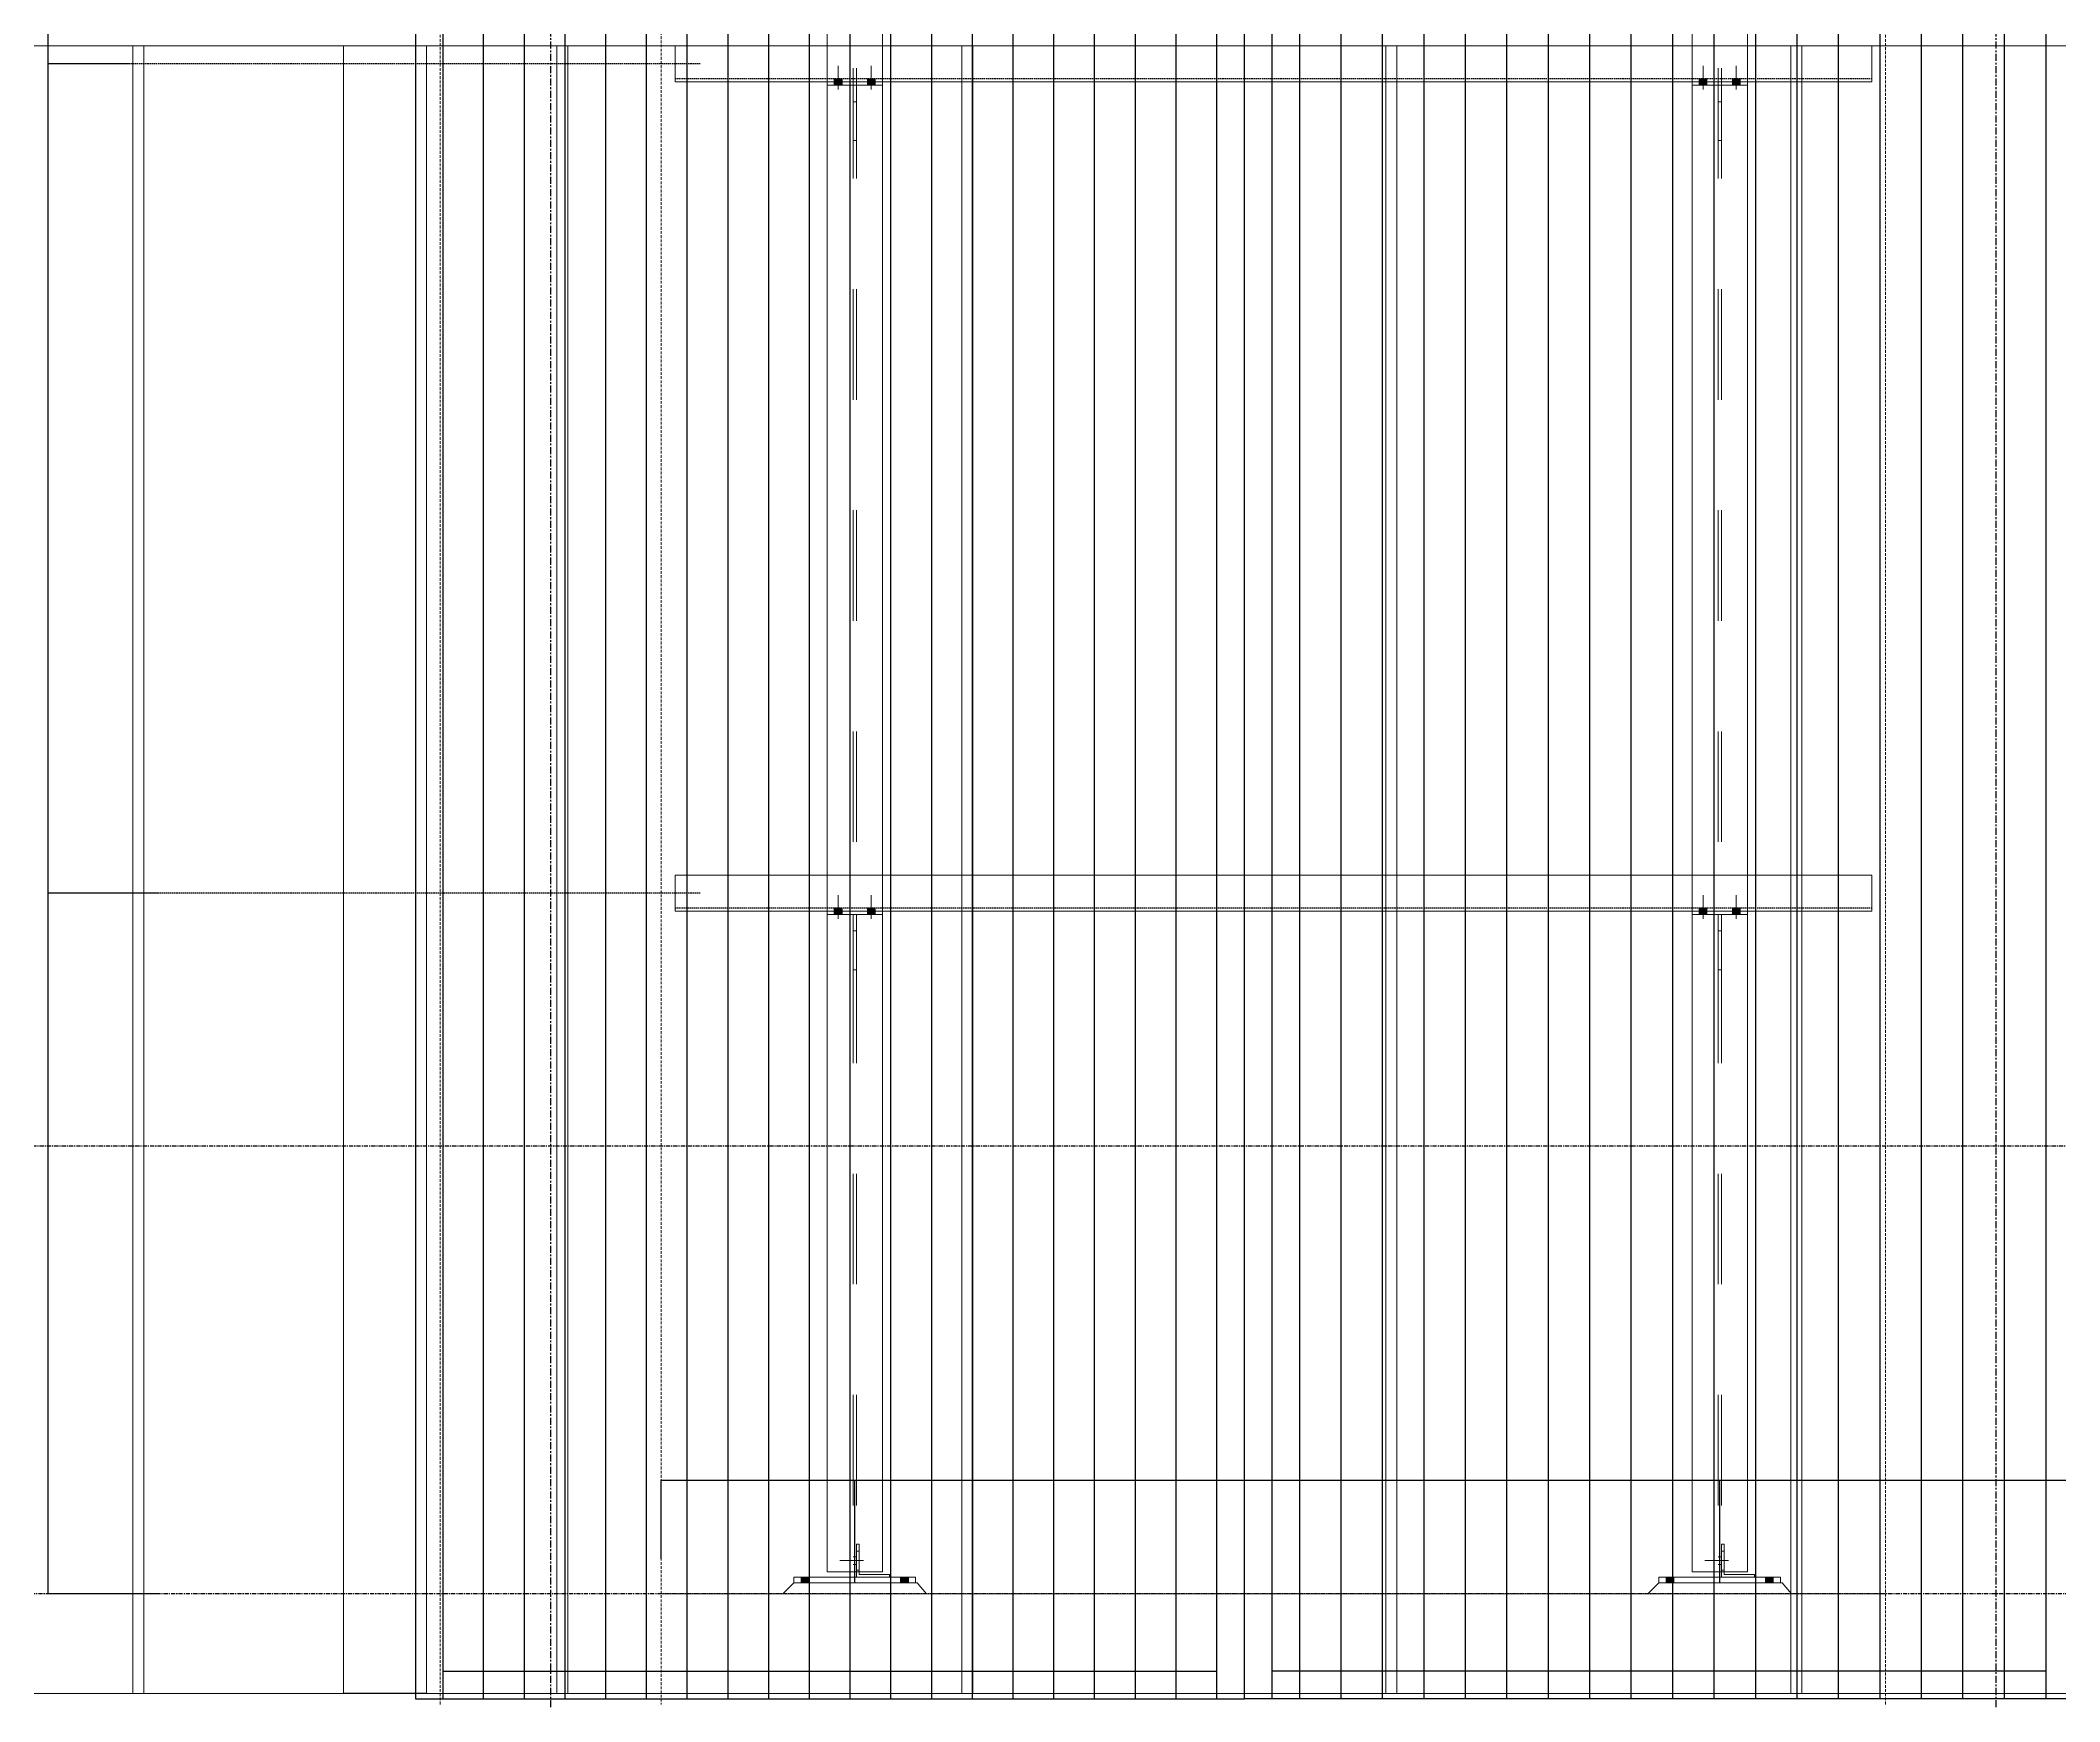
# Model space of a CAD drawing. Header units: millimetres. Extents: x 663313 to 1226001, y 1431724 to 1620898.
# Drawn here: x 1064871 to 1068524, y 1512950 to 1515955 of the extents above; entities that cross this region are included whole.
import ezdxf

# ---------------------------------------------------------------- set-up
doc = ezdxf.new("R2010")
doc.units = ezdxf.units.MM
for name, pattern in [('Grid Line', [22.225, 12.7, -3.175, 3.175, -3.175]), ('HIDDEN', [0.375, 0.25, -0.125]), ('XKITLINE00', [0]), ('XKITLINE02', [4, 2, -2])]:
    doc.linetypes.add(name, pattern=pattern)
doc.layers.add('000 - 0_HIDE_OBJ_FRAMING_DEF_SUB', color=7, linetype='Continuous', plot=False)
for name, color, linetype, lineweight in [('A-FLOR-E', 7, 'Continuous', 9), ('Bolt', 7, 'Continuous', 0), ('Part', 7, 'Continuous', 0)]:
    doc.layers.add(name, color=color, linetype=linetype, lineweight=lineweight)
doc.layers.add('DIM', color=7, linetype='Continuous')
doc.styles.add('Arial', font='arial.ttf')
doc.dimstyles.new('Dim - 40 - End', dxfattribs={"dimscale": 0.04, "dimtxt": 3, "dimasz": 1, "dimexe": 0, "dimexo": 2.5, "dimgap": 1.5, "dimtad": 1, "dimdec": 0, "dimlfac": 1000, "dimzin": 1, "dimdsep": 46, "dimtxsty": 'Arial', "dimblk": 'END', "dimcen": 0.09, "dimclrd": 7, "dimclre": 7, "dimclrt": 7, "dimadec": 0, "dimazin": 0, "dimtfac": 1, "dimtdec": 0, "dimtix": 1, "dimtofl": 0, "dimtmove": 2, "dimatfit": 3, "dimfxl": 1, "dimtfill": 1, "dimtfillclr": 256, "dimtolj": 1, "dimtzin": 0, "dimarcsym": 0})

# ---------------------------------------------------------------- blocks, each defined once
blk = doc.blocks.new('*A27351189')
at = {"layer": '000 - 0_HIDE_OBJ_FRAMING_DEF_SUB', "color": 7, "linetype": 'XKITLINE00', "lineweight": 0}
for p, q in [((367.767257, 31.748703), (357.90058, 31.748703)), ((367.767257, 31.748703), (367.767257, 11.882036)), ((367.767257, 11.882036), (357.90058, 11.882036))]:
    blk.add_line(p, q, dxfattribs=at)
at = {"layer": '000 - 0_HIDE_OBJ_FRAMING_DEF_SUB', "color": 7, "linetype": 'XKITLINE02', "lineweight": 0}
blk.add_line((367.767247, 11.882036), (367.767247, 31.748703), dxfattribs=at)
blk = doc.blocks.new('*A27361190')
at = {"layer": '000 - 0_HIDE_OBJ_FRAMING_DEF_SUB', "color": 7, "linetype": 'XKITLINE00', "lineweight": 0}
for p, q in [((387.767257, 31.748703), (377.90058, 31.748703)), ((377.900591, 11.882036), (377.900591, 31.748703)), ((387.767257, 31.748703), (387.767257, 11.882036)), ((387.767257, 11.882036), (377.90058, 11.882036))]:
    blk.add_line(p, q, dxfattribs=at)
at = {"layer": '000 - 0_HIDE_OBJ_FRAMING_DEF_SUB', "color": 7, "linetype": 'XKITLINE02', "lineweight": 0}
for p, q in [((377.90058, 11.882036), (377.90058, 31.748703)), ((387.767247, 11.882036), (387.767247, 31.748703))]:
    blk.add_line(p, q, dxfattribs=at)
blk = doc.blocks.new('*A27371191')
at = {"layer": '000 - 0_HIDE_OBJ_FRAMING_DEF_SUB', "color": 7, "linetype": 'XKITLINE00', "lineweight": 0}
for p, q in [((399.900591, 31.748703), (387.90058, 31.748703)), ((387.900591, 11.882036), (387.900591, 31.748703)), ((399.900591, 11.882036), (387.90058, 11.882036))]:
    blk.add_line(p, q, dxfattribs=at)
at = {"layer": '000 - 0_HIDE_OBJ_FRAMING_DEF_SUB', "color": 7, "linetype": 'XKITLINE02', "lineweight": 0}
blk.add_line((387.90058, 11.882036), (387.90058, 31.748703), dxfattribs=at)
blk = doc.blocks.new('*A27381192')
at = {"layer": '000 - 0_HIDE_OBJ_FRAMING_DEF_SUB', "color": 7, "linetype": 'XKITLINE00', "lineweight": 0}
for p, q in [((377.767257, 31.748703), (367.90058, 31.748703)), ((367.900591, 11.882036), (367.900591, 31.748703)), ((377.767257, 31.748703), (377.767257, 11.882036)), ((377.767257, 11.882036), (367.90058, 11.882036))]:
    blk.add_line(p, q, dxfattribs=at)
at = {"layer": '000 - 0_HIDE_OBJ_FRAMING_DEF_SUB', "color": 7, "linetype": 'XKITLINE02', "lineweight": 0}
for p, q in [((367.90058, 11.882036), (367.90058, 31.748703)), ((377.767247, 11.882036), (377.767247, 31.748703))]:
    blk.add_line(p, q, dxfattribs=at)
blk = doc.blocks.new('*A27391193')
at = {"layer": '000 - 0_HIDE_OBJ_FRAMING_DEF_SUB', "color": 7, "linetype": 'XKITLINE00', "lineweight": 0}
for p, q in [((347.767257, 31.748703), (337.90058, 31.748703)), ((337.900591, 11.882036), (337.900591, 31.748703)), ((347.767257, 11.882036), (337.90058, 11.882036))]:
    blk.add_line(p, q, dxfattribs=at)
at = {"layer": '000 - 0_HIDE_OBJ_FRAMING_DEF_SUB', "color": 7, "linetype": 'XKITLINE02', "lineweight": 0}
blk.add_line((337.90058, 11.882036), (337.90058, 31.748703), dxfattribs=at)
blk = doc.blocks.new('*A27401194')
at = {"layer": '000 - 0_HIDE_OBJ_FRAMING_DEF_SUB', "color": 7, "linetype": 'XKITLINE00', "lineweight": 0}
for p, q in [((337.767257, 31.748703), (327.90058, 31.748703)), ((327.900591, 11.882036), (327.900591, 31.748703)), ((337.767257, 31.748703), (337.767257, 11.882036)), ((337.767257, 11.882036), (327.90058, 11.882036))]:
    blk.add_line(p, q, dxfattribs=at)
at = {"layer": '000 - 0_HIDE_OBJ_FRAMING_DEF_SUB', "color": 7, "linetype": 'XKITLINE02', "lineweight": 0}
for p, q in [((327.90058, 11.882036), (327.90058, 31.748703)), ((337.767247, 11.882036), (337.767247, 31.748703))]:
    blk.add_line(p, q, dxfattribs=at)
blk = doc.blocks.new('*A27411195')
at = {"layer": '000 - 0_HIDE_OBJ_FRAMING_DEF_SUB', "color": 7, "linetype": 'XKITLINE00', "lineweight": 0}
for p, q in [((327.767257, 31.748703), (317.90058, 31.748703)), ((327.767257, 31.748703), (327.767257, 11.882036)), ((327.767257, 11.882036), (317.90058, 11.882036))]:
    blk.add_line(p, q, dxfattribs=at)
at = {"layer": '000 - 0_HIDE_OBJ_FRAMING_DEF_SUB', "color": 7, "linetype": 'XKITLINE02', "lineweight": 0}
blk.add_line((327.767247, 11.882036), (327.767247, 31.748703), dxfattribs=at)
blk = doc.blocks.new('3')
at = {"layer": '000 - 0_HIDE_OBJ_FRAMING_DEF_SUB', "color": 7, "lineweight": 0, "xscale": 0.15, "yscale": 0.15, "zscale": 0.15}
for name in ['*A27351189', '*A27381192', '*A27361190', '*A27371191', '*A27411195', '*A27401194', '*A27391193']:
    blk.add_blockref(name, (663572.3657, 1524733.1057), dxfattribs=at)
blk = doc.blocks.new('GM_Louver Grill Vertical Z1 - Z Profile-23736417-ENT 4 ELE-3 sheet')
at = {"layer": '000 - 0_HIDE_OBJ_FRAMING_DEF_SUB', "color": 7}
blk.add_line((-1809423.6, 105340), (-1809423.6, 115350), dxfattribs=at)
blk = doc.blocks.new('8')
at = {"layer": '000 - 0_HIDE_OBJ_FRAMING_DEF_SUB', "color": 7}
for p, q in [((179624.8, 115350), (179624.8, 105340)), ((181024.8, 105340), (181024.8, 115350)), ((181124.8, 105340), (181124.8, 115350)), ((182524.8, 115350), (182524.8, 105340)), ((179624.8, 105390), (181024.8, 105390)), ((182524.8, 105390), (181124.8, 105390))]:
    blk.add_line(p, q, dxfattribs=at)
for points in [[(181074.8, 115350), (179574.8, 115350), (179574.8, 105340), (181074.8, 105340)], [(181074.8, 115350), (182574.8, 115350), (182574.8, 105340), (181074.8, 105340)]]:
    blk.add_lwpolyline(points, close=True, dxfattribs=at)
for p in [(1989121.9, 0), (1989195.6, 0), (1989269.3, 0), (1989343, 0), (1989416.7, 0), (1989490.4, 0), (1989564.1, 0), (1989637.8, 0), (1989711.5, 0), (1989785.2, 0), (1989858.9, 0), (1989932.6, 0), (1990006.3, 0), (1990080, 0), (1990153.7, 0), (1990227.4, 0), (1990301.1, 0), (1990374.8, 0), (1990598.5, 0), (1990673.5, 0), (1990748.5, 0), (1990823.5, 0), (1990898.5, 0), (1990973.5, 0), (1991048.5, 0), (1991123.5, 0), (1991198.5, 0), (1991273.5, 0), (1991348.5, 0), (1991423.5, 0), (1991498.5, 0), (1991573.5, 0), (1991648.5, 0), (1991723.5, 0), (1991798.5, 0), (1991873.5, 0)]:
    blk.add_blockref('GM_Louver Grill Vertical Z1 - Z Profile-23736417-ENT 4 ELE-3 sheet', p, dxfattribs=at)
blk = doc.blocks.new('*A3399341')
at = {"layer": 'Part', "color": 7, "linetype": 'XKITLINE00', "lineweight": 0}
for p, q in [((633.19721, 131.130227), (634.19721, 131.130227)), ((633.19721, 131.130227), (633.19721, 118.530227)), ((634.19721, 131.130227), (634.19721, 118.530227)), ((633.19721, 117.820227), (633.19721, 103.530227)), ((634.19721, 117.820227), (634.19721, 103.530227)), ((633.19721, 102.820227), (633.19721, 88.530227)), ((634.19721, 102.820227), (634.19721, 88.530227)), ((633.19721, 87.820227), (633.19721, 75.930227)), ((634.19721, 75.930227), (634.19721, 87.820227)), ((633.19721, 75.930227), (634.19721, 75.930227))]:
    blk.add_line(p, q, dxfattribs=at)
at = {"layer": 'Part', "color": 7, "linetype": 'XKITLINE02', "lineweight": 0}
for p, q in [((633.197211, 131.130227), (633.197211, 75.930227)), ((633.66721, 131.130227), (633.66721, 75.930227)), ((633.667211, 131.130227), (633.667211, 75.930227)), ((633.72721, 131.130227), (633.72721, 75.930227)), ((633.727211, 131.130227), (633.727211, 75.930227)), ((634.19721, 131.130227), (634.197211, 131.130227)), ((634.19721, 131.130227), (634.197211, 131.130227)), ((634.197211, 131.130227), (634.197211, 75.930227)), ((633.19721, 118.530227), (633.19721, 117.820227)), ((634.19721, 118.530227), (634.19721, 117.820227)), ((633.19721, 103.530227), (633.19721, 102.820227)), ((634.19721, 103.530227), (634.19721, 102.820227)), ((633.19721, 88.530227), (633.19721, 87.820227)), ((634.19721, 88.530227), (634.19721, 87.820227)), ((634.19721, 75.930227), (634.197211, 75.930227)), ((634.197211, 75.930227), (634.19721, 75.930227))]:
    blk.add_line(p, q, dxfattribs=at)
blk = doc.blocks.new('*A3400342')
at = {"layer": 'Part', "color": 7, "linetype": 'XKITLINE00', "lineweight": 0}
for p, q in [((617.547209, 131.130227), (618.547209, 131.130227)), ((617.547209, 131.130227), (617.547209, 118.530227)), ((618.547209, 131.130227), (618.547209, 118.530227)), ((617.547209, 117.820227), (617.547209, 103.530227)), ((618.547209, 117.820227), (618.547209, 103.530227)), ((617.547209, 102.820227), (617.547209, 88.530227)), ((618.547209, 102.820227), (618.547209, 88.530227)), ((617.547209, 87.820227), (617.547209, 75.930227)), ((618.547209, 75.930227), (618.547209, 87.820227)), ((617.547209, 75.930227), (618.547209, 75.930227))]:
    blk.add_line(p, q, dxfattribs=at)
at = {"layer": 'Part', "color": 7, "linetype": 'XKITLINE02', "lineweight": 0}
for p, q in [((617.54721, 131.130227), (617.54721, 75.930227)), ((618.017209, 131.130227), (618.017209, 75.930227)), ((618.01721, 131.130227), (618.01721, 75.930227)), ((618.077209, 131.130227), (618.077209, 75.930227)), ((618.07721, 131.130227), (618.07721, 75.930227)), ((618.547209, 131.130227), (618.54721, 131.130227)), ((618.547209, 131.130227), (618.54721, 131.130227)), ((618.54721, 131.130227), (618.54721, 75.930227)), ((617.547209, 118.530227), (617.547209, 117.820227)), ((618.547209, 118.530227), (618.547209, 117.820227)), ((617.547209, 103.530227), (617.547209, 102.820227)), ((618.547209, 103.530227), (618.547209, 102.820227)), ((617.547209, 88.530227), (617.547209, 87.820227)), ((618.547209, 88.530227), (618.547209, 87.820227)), ((618.547209, 75.930227), (618.54721, 75.930227)), ((618.54721, 75.930227), (618.547209, 75.930227))]:
    blk.add_line(p, q, dxfattribs=at)
blk = doc.blocks.new('*A3422345')
at = {"layer": 'Part', "color": 7, "linetype": 'XKITLINE00', "lineweight": 0}
for p, q in [((616.747209, 75.530227), (616.947209, 75.730227)), ((616.947209, 75.730227), (616.947211, 75.730227)), ((619.177211, 75.730227), (616.947209, 75.730227)), ((619.347209, 75.530227), (619.177209, 75.730227))]:
    blk.add_line(p, q, dxfattribs=at)
at = {"layer": 'Part', "color": 7, "linetype": 'XKITLINE02', "lineweight": 0}
for p, q in [((616.747211, 75.530227), (616.947211, 75.730227)), ((619.347211, 75.530227), (619.177211, 75.730227)), ((616.747209, 75.530227), (619.347211, 75.530227))]:
    blk.add_line(p, q, dxfattribs=at)
blk = doc.blocks.new('*A3423346')
at = {"layer": 'Part', "color": 7, "linetype": 'XKITLINE00', "lineweight": 0}
for p, q in [((616.947211, 75.830227), (616.947209, 75.830227)), ((616.947209, 75.830227), (619.147209, 75.830227)), ((616.947209, 75.730227), (616.947209, 75.830227)), ((616.947211, 75.730227), (616.947209, 75.730227)), ((616.947209, 75.730227), (619.147209, 75.730227)), ((619.147211, 75.830227), (619.147209, 75.830227)), ((619.147209, 75.730227), (619.147209, 75.830227)), ((619.147211, 75.730227), (619.147209, 75.730227))]:
    blk.add_line(p, q, dxfattribs=at)
at = {"layer": 'Part', "color": 7, "linetype": 'XKITLINE02', "lineweight": 0}
for p, q in [((616.947211, 75.830227), (616.947211, 75.730227)), ((619.147209, 75.830227), (619.147211, 75.830227)), ((619.147209, 75.730227), (619.147211, 75.730227)), ((619.147211, 75.830227), (619.147211, 75.730227))]:
    blk.add_line(p, q, dxfattribs=at)
blk = doc.blocks.new('*A3424347')
at = {"layer": 'Part', "color": 7, "linetype": 'XKITLINE02', "lineweight": 0}
for p, q in [((618.12721, 76.430227), (618.077209, 76.430227)), ((618.077209, 76.430227), (618.077209, 75.930227)), ((618.127209, 75.930227), (618.127209, 76.430227)), ((618.077209, 75.830227), (618.67721, 75.830227)), ((618.67721, 75.830227), (618.67721, 75.880227))]:
    blk.add_line(p, q, dxfattribs=at)
at = {"layer": 'Part', "color": 7, "linetype": 'XKITLINE00', "lineweight": 0}
for p, q in [((618.077209, 75.930227), (618.077209, 75.830227)), ((618.127209, 75.930227), (618.127209, 75.880227)), ((618.677209, 75.880227), (618.127209, 75.880227)), ((618.677209, 75.830227), (618.677209, 75.880227))]:
    blk.add_line(p, q, dxfattribs=at)
blk = doc.blocks.new('*A3425348')
at = {"layer": 'Bolt', "color": 7, "linetype": 'XKITLINE02', "lineweight": 0}
for p, q in [((618.20641, 76.130227), (617.77721, 76.130227)), ((618.07721, 76.200227), (618.01721, 76.200227)), ((618.07721, 76.060227), (618.01721, 76.060227)), ((618.12721, 76.300227), (618.07721, 76.300227)), ((618.12721, 75.960227), (618.07721, 75.960227))]:
    blk.add_line(p, q, dxfattribs=at)
blk = doc.blocks.new('*A3426349')
at = {"layer": 'Bolt'}
for points in [[(617.077, 75.73), (617.077, 75.83), (617.217, 75.83), (617.217, 75.73)], [(619.017, 75.83), (619.017, 75.73), (618.877, 75.73), (618.877, 75.83)]]:
    blk.add_hatch(color=7, dxfattribs=at).paths.add_polyline_path(points, flags=17)
at = {"layer": 'Bolt', "color": 7, "linetype": 'XKITLINE00', "lineweight": 0}
for p, q in [((617.077, 75.83), (617.077, 75.73)), ((617.147, 75.83), (617.147, 75.73)), ((617.217, 75.83), (617.217, 75.73)), ((618.877, 75.83), (618.877, 75.73)), ((618.947, 75.83), (618.947, 75.73)), ((619.017, 75.83), (619.017, 75.73))]:
    blk.add_line(p, q, dxfattribs=at)
blk = doc.blocks.new('*A3427350')
at = {"layer": 'Part', "color": 7, "linetype": 'XKITLINE00', "lineweight": 0}
for p, q in [((632.597211, 75.830227), (632.59721, 75.830227)), ((632.59721, 75.830227), (634.79721, 75.830227)), ((632.59721, 75.730227), (632.59721, 75.830227)), ((632.597211, 75.730227), (632.59721, 75.730227)), ((632.59721, 75.730227), (634.79721, 75.730227)), ((634.797211, 75.830227), (634.79721, 75.830227)), ((634.79721, 75.730227), (634.79721, 75.830227)), ((634.797211, 75.730227), (634.79721, 75.730227))]:
    blk.add_line(p, q, dxfattribs=at)
at = {"layer": 'Part', "color": 7, "linetype": 'XKITLINE02', "lineweight": 0}
for p, q in [((632.597211, 75.830227), (632.597211, 75.730227)), ((634.79721, 75.830227), (634.797211, 75.830227)), ((634.79721, 75.730227), (634.797211, 75.730227)), ((634.797211, 75.830227), (634.797211, 75.730227))]:
    blk.add_line(p, q, dxfattribs=at)
blk = doc.blocks.new('*A3428351')
at = {"layer": 'Part', "color": 7, "linetype": 'XKITLINE02', "lineweight": 0}
for p, q in [((633.777211, 76.430227), (633.72721, 76.430227)), ((633.72721, 76.430227), (633.72721, 75.930227)), ((633.77721, 75.930227), (633.77721, 76.430227)), ((633.72721, 75.830227), (634.327211, 75.830227)), ((634.327211, 75.830227), (634.327211, 75.880227))]:
    blk.add_line(p, q, dxfattribs=at)
at = {"layer": 'Part', "color": 7, "linetype": 'XKITLINE00', "lineweight": 0}
for p, q in [((633.72721, 75.930227), (633.72721, 75.830227)), ((633.77721, 75.930227), (633.77721, 75.880227)), ((634.32721, 75.880227), (633.77721, 75.880227)), ((634.32721, 75.830227), (634.32721, 75.880227))]:
    blk.add_line(p, q, dxfattribs=at)
blk = doc.blocks.new('*A3429352')
at = {"layer": 'Part', "color": 7, "linetype": 'XKITLINE00', "lineweight": 0}
for p, q in [((632.397209, 75.530227), (632.59721, 75.730227)), ((632.59721, 75.730227), (632.597211, 75.730227)), ((634.827211, 75.730227), (632.59721, 75.730227)), ((634.997209, 75.530227), (634.82721, 75.730227))]:
    blk.add_line(p, q, dxfattribs=at)
at = {"layer": 'Part', "color": 7, "linetype": 'XKITLINE02', "lineweight": 0}
for p, q in [((632.397212, 75.530227), (632.597211, 75.730227)), ((634.997212, 75.530227), (634.827211, 75.730227)), ((632.397209, 75.530227), (634.997212, 75.530227))]:
    blk.add_line(p, q, dxfattribs=at)
blk = doc.blocks.new('*A3430353')
at = {"layer": 'Bolt', "color": 7, "linetype": 'XKITLINE02', "lineweight": 0}
for p, q in [((633.856411, 76.130227), (633.427211, 76.130227)), ((633.727211, 76.200227), (633.667211, 76.200227)), ((633.727211, 76.060227), (633.667211, 76.060227)), ((633.777211, 76.300227), (633.727211, 76.300227)), ((633.777211, 75.960227), (633.727211, 75.960227))]:
    blk.add_line(p, q, dxfattribs=at)
blk = doc.blocks.new('*A3431354')
at = {"layer": 'Bolt'}
for points in [[(632.867, 75.83), (632.867, 75.73), (632.727, 75.73), (632.727, 75.83)], [(634.667, 75.83), (634.667, 75.73), (634.527, 75.73), (634.527, 75.83)]]:
    blk.add_hatch(color=7, dxfattribs=at).paths.add_polyline_path(points, flags=17)
at = {"layer": 'Bolt', "color": 7, "linetype": 'XKITLINE00', "lineweight": 0}
for p, q in [((632.727, 75.83), (632.727, 75.73)), ((632.797, 75.83), (632.797, 75.73)), ((632.867, 75.83), (632.867, 75.73)), ((634.527, 75.83), (634.527, 75.73)), ((634.597, 75.83), (634.597, 75.73)), ((634.667, 75.83), (634.667, 75.73))]:
    blk.add_line(p, q, dxfattribs=at)
blk = doc.blocks.new('*A3432355')
at = {"layer": 'Part', "color": 7, "linetype": 'XKITLINE00', "lineweight": 0}
for p, q in [((618.017208, 87.820227), (618.077208, 87.820227)), ((618.017208, 87.520227), (618.017208, 87.820227)), ((618.077209, 87.820227), (618.077208, 87.820227)), ((618.077208, 87.820227), (618.077208, 87.520227)), ((618.077208, 87.520227), (618.017208, 87.520227)), ((618.017209, 86.820227), (618.017208, 87.520227)), ((618.077208, 87.520227), (618.077209, 86.820227)), ((618.077209, 86.820227), (618.017209, 86.820227))]:
    blk.add_line(p, q, dxfattribs=at)
at = {"layer": 'Part', "color": 7, "linetype": 'XKITLINE02', "lineweight": 0}
for p, q in [((618.017209, 86.820227), (618.017209, 87.820227)), ((618.077208, 87.820227), (618.077209, 87.820227)), ((618.077209, 86.820227), (618.077209, 87.820227))]:
    blk.add_line(p, q, dxfattribs=at)
blk = doc.blocks.new('*A3433356')
at = {"layer": 'Part', "color": 7, "linetype": 'XKITLINE00', "lineweight": 0}
for p, q in [((617.547208, 87.820227), (617.547208, 87.880227)), ((618.547208, 87.820227), (617.547208, 87.820227)), ((618.547208, 87.820227), (618.547208, 87.880227)), ((618.547209, 87.820227), (618.547208, 87.820227))]:
    blk.add_line(p, q, dxfattribs=at)
at = {"layer": 'Part', "color": 7, "linetype": 'XKITLINE02', "lineweight": 0}
for p, q in [((617.547208, 87.880227), (617.547209, 87.880227)), ((617.547208, 87.880227), (618.547209, 87.880227)), ((617.547209, 87.880227), (617.547209, 87.820227)), ((618.547208, 87.820227), (618.547209, 87.820227)), ((618.547209, 87.820227), (618.547209, 87.880227))]:
    blk.add_line(p, q, dxfattribs=at)
blk = doc.blocks.new('*A3434357')
at = {"layer": 'Bolt'}
for points in [[(617.817, 87.94), (617.817, 87.88), (617.677, 87.88), (617.677, 87.94)], [(617.817, 87.88), (617.817, 87.82), (617.677, 87.82), (617.677, 87.88)], [(618.417, 87.94), (618.417, 87.88), (618.277, 87.88), (618.277, 87.94)], [(618.417, 87.88), (618.417, 87.82), (618.277, 87.82), (618.277, 87.88)]]:
    blk.add_hatch(color=7, dxfattribs=at).paths.add_polyline_path(points, flags=17)
at = {"layer": 'Bolt', "color": 7, "linetype": 'XKITLINE00', "lineweight": 0}
for p, q in [((617.747, 87.741), (617.747, 88.17)), ((618.347, 87.741), (618.347, 88.17)), ((617.677, 87.88), (617.677, 87.94)), ((617.677, 87.82), (617.677, 87.88)), ((617.817, 87.88), (617.817, 87.94)), ((617.817, 87.82), (617.817, 87.88)), ((618.277, 87.88), (618.277, 87.94)), ((618.277, 87.82), (618.277, 87.88)), ((618.417, 87.88), (618.417, 87.94)), ((618.417, 87.82), (618.417, 87.88))]:
    blk.add_line(p, q, dxfattribs=at)
blk = doc.blocks.new('*A3435358')
at = {"layer": 'Part', "color": 7, "linetype": 'XKITLINE00', "lineweight": 0}
for p, q in [((633.667208, 87.820227), (633.727208, 87.820227)), ((633.667208, 87.520227), (633.667208, 87.820227)), ((633.72721, 87.820227), (633.727208, 87.820227)), ((633.727208, 87.820227), (633.727208, 87.520227)), ((633.727208, 87.520227), (633.667208, 87.520227)), ((633.66721, 86.820227), (633.667208, 87.520227)), ((633.727208, 87.520227), (633.72721, 86.820227)), ((633.72721, 86.820227), (633.66721, 86.820227))]:
    blk.add_line(p, q, dxfattribs=at)
at = {"layer": 'Part', "color": 7, "linetype": 'XKITLINE02', "lineweight": 0}
for p, q in [((633.66721, 86.820227), (633.66721, 87.820227)), ((633.727208, 87.820227), (633.72721, 87.820227)), ((633.72721, 86.820227), (633.72721, 87.820227))]:
    blk.add_line(p, q, dxfattribs=at)
blk = doc.blocks.new('*A3436359')
at = {"layer": 'Part', "color": 7, "linetype": 'XKITLINE00', "lineweight": 0}
for p, q in [((633.197208, 87.820227), (633.197208, 87.880227)), ((634.197208, 87.820227), (633.197208, 87.820227)), ((634.197208, 87.820227), (634.197208, 87.880227)), ((634.19721, 87.820227), (634.197208, 87.820227))]:
    blk.add_line(p, q, dxfattribs=at)
at = {"layer": 'Part', "color": 7, "linetype": 'XKITLINE02', "lineweight": 0}
for p, q in [((633.197208, 87.880227), (633.19721, 87.880227)), ((633.197208, 87.880227), (634.19721, 87.880227)), ((633.19721, 87.880227), (633.19721, 87.820227)), ((634.197208, 87.820227), (634.19721, 87.820227)), ((634.19721, 87.880227), (634.19721, 87.820227))]:
    blk.add_line(p, q, dxfattribs=at)
blk = doc.blocks.new('*A3437360')
at = {"layer": 'Bolt'}
for points in [[(633.467, 87.94), (633.467, 87.88), (633.327, 87.88), (633.327, 87.94)], [(633.467, 87.88), (633.467, 87.82), (633.327, 87.82), (633.327, 87.88)], [(634.067, 87.94), (634.067, 87.88), (633.927, 87.88), (633.927, 87.94)], [(634.067, 87.88), (634.067, 87.82), (633.927, 87.82), (633.927, 87.88)]]:
    blk.add_hatch(color=7, dxfattribs=at).paths.add_polyline_path(points, flags=17)
at = {"layer": 'Bolt', "color": 7, "linetype": 'XKITLINE00', "lineweight": 0}
for p, q in [((633.397, 87.741), (633.397, 88.17)), ((633.997, 87.741), (633.997, 88.17)), ((633.327, 87.88), (633.327, 87.94)), ((633.327, 87.82), (633.327, 87.88)), ((633.467, 87.88), (633.467, 87.94)), ((633.467, 87.82), (633.467, 87.88)), ((633.927, 87.88), (633.927, 87.94)), ((633.927, 87.82), (633.927, 87.88)), ((634.067, 87.88), (634.067, 87.94)), ((634.067, 87.82), (634.067, 87.88))]:
    blk.add_line(p, q, dxfattribs=at)
blk = doc.blocks.new('*A3505427')
at = {"layer": 'Part', "color": 7, "linetype": 'XKITLINE00', "lineweight": 0}
for p, q in [((618.017208, 102.820227), (618.077208, 102.820227)), ((618.017208, 102.520227), (618.017208, 102.820227)), ((618.077209, 102.820227), (618.077208, 102.820227)), ((618.077208, 102.820227), (618.077208, 102.520227)), ((618.077208, 102.520227), (618.017208, 102.520227)), ((618.017209, 101.820227), (618.017208, 102.520227)), ((618.077208, 102.520227), (618.077209, 101.820227)), ((618.077209, 101.820227), (618.017209, 101.820227))]:
    blk.add_line(p, q, dxfattribs=at)
at = {"layer": 'Part', "color": 7, "linetype": 'XKITLINE02', "lineweight": 0}
for p, q in [((618.017209, 101.820227), (618.017209, 102.820227)), ((618.077208, 102.820227), (618.077209, 102.820227)), ((618.077209, 101.820227), (618.077209, 102.820227))]:
    blk.add_line(p, q, dxfattribs=at)
blk = doc.blocks.new('*A3506428')
at = {"layer": 'Part', "color": 7, "linetype": 'XKITLINE00', "lineweight": 0}
for p, q in [((617.547208, 102.820227), (617.547208, 102.880227)), ((618.547208, 102.820227), (617.547208, 102.820227)), ((618.547208, 102.820227), (618.547208, 102.880227)), ((618.547209, 102.820227), (618.547208, 102.820227))]:
    blk.add_line(p, q, dxfattribs=at)
at = {"layer": 'Part', "color": 7, "linetype": 'XKITLINE02', "lineweight": 0}
for p, q in [((617.547208, 102.880227), (617.547209, 102.880227)), ((617.547208, 102.880227), (618.547209, 102.880227)), ((617.547209, 102.880227), (617.547209, 102.820227)), ((618.547208, 102.820227), (618.547209, 102.820227)), ((618.547209, 102.820227), (618.547209, 102.880227))]:
    blk.add_line(p, q, dxfattribs=at)
blk = doc.blocks.new('*A3507429')
at = {"layer": 'Bolt'}
for points in [[(617.817, 102.94), (617.817, 102.88), (617.677, 102.88), (617.677, 102.94)], [(617.817, 102.88), (617.817, 102.82), (617.677, 102.82), (617.677, 102.88)], [(618.417, 102.94), (618.417, 102.88), (618.277, 102.88), (618.277, 102.94)], [(618.417, 102.88), (618.417, 102.82), (618.277, 102.82), (618.277, 102.88)]]:
    blk.add_hatch(color=7, dxfattribs=at).paths.add_polyline_path(points, flags=17)
at = {"layer": 'Bolt', "color": 7, "linetype": 'XKITLINE00', "lineweight": 0}
for p, q in [((617.747, 102.741), (617.747, 103.17)), ((618.347, 102.741), (618.347, 103.17)), ((617.677, 102.88), (617.677, 102.94)), ((617.677, 102.82), (617.677, 102.88)), ((617.817, 102.88), (617.817, 102.94)), ((617.817, 102.82), (617.817, 102.88)), ((618.277, 102.88), (618.277, 102.94)), ((618.277, 102.82), (618.277, 102.88)), ((618.417, 102.88), (618.417, 102.94)), ((618.417, 102.82), (618.417, 102.88))]:
    blk.add_line(p, q, dxfattribs=at)
blk = doc.blocks.new('*A3508430')
at = {"layer": 'Part', "color": 7, "linetype": 'XKITLINE00', "lineweight": 0}
for p, q in [((633.667208, 102.820227), (633.727208, 102.820227)), ((633.667208, 102.520227), (633.667208, 102.820227)), ((633.72721, 102.820227), (633.727208, 102.820227)), ((633.727208, 102.820227), (633.727208, 102.520227)), ((633.727208, 102.520227), (633.667208, 102.520227)), ((633.66721, 101.820227), (633.667208, 102.520227)), ((633.727208, 102.520227), (633.72721, 101.820227)), ((633.72721, 101.820227), (633.66721, 101.820227))]:
    blk.add_line(p, q, dxfattribs=at)
at = {"layer": 'Part', "color": 7, "linetype": 'XKITLINE02', "lineweight": 0}
for p, q in [((633.66721, 101.820227), (633.66721, 102.820227)), ((633.727208, 102.820227), (633.72721, 102.820227)), ((633.72721, 101.820227), (633.72721, 102.820227))]:
    blk.add_line(p, q, dxfattribs=at)
blk = doc.blocks.new('*A3509431')
at = {"layer": 'Part', "color": 7, "linetype": 'XKITLINE00', "lineweight": 0}
for p, q in [((633.197208, 102.820227), (633.197208, 102.880227)), ((634.197208, 102.820227), (633.197208, 102.820227)), ((634.197208, 102.820227), (634.197208, 102.880227)), ((634.19721, 102.820227), (634.197208, 102.820227))]:
    blk.add_line(p, q, dxfattribs=at)
at = {"layer": 'Part', "color": 7, "linetype": 'XKITLINE02', "lineweight": 0}
for p, q in [((633.197208, 102.880227), (633.19721, 102.880227)), ((633.197208, 102.880227), (634.19721, 102.880227)), ((633.19721, 102.880227), (633.19721, 102.820227)), ((634.197208, 102.820227), (634.19721, 102.820227)), ((634.19721, 102.880227), (634.19721, 102.820227))]:
    blk.add_line(p, q, dxfattribs=at)
blk = doc.blocks.new('*A3510432')
at = {"layer": 'Bolt'}
for points in [[(633.467, 102.94), (633.467, 102.88), (633.327, 102.88), (633.327, 102.94)], [(633.467, 102.88), (633.467, 102.82), (633.327, 102.82), (633.327, 102.88)], [(634.067, 102.94), (634.067, 102.88), (633.927, 102.88), (633.927, 102.94)], [(634.067, 102.88), (634.067, 102.82), (633.927, 102.82), (633.927, 102.88)]]:
    blk.add_hatch(color=7, dxfattribs=at).paths.add_polyline_path(points, flags=17)
at = {"layer": 'Bolt', "color": 7, "linetype": 'XKITLINE00', "lineweight": 0}
for p, q in [((633.397, 102.741), (633.397, 103.17)), ((633.997, 102.741), (633.997, 103.17)), ((633.327, 102.88), (633.327, 102.94)), ((633.327, 102.82), (633.327, 102.88)), ((633.467, 102.88), (633.467, 102.94)), ((633.467, 102.82), (633.467, 102.88)), ((633.927, 102.88), (633.927, 102.94)), ((633.927, 102.82), (633.927, 102.88)), ((634.067, 102.88), (634.067, 102.94)), ((634.067, 102.82), (634.067, 102.88))]:
    blk.add_line(p, q, dxfattribs=at)
blk = doc.blocks.new('END')
at = {"color": 7}
for p, q in [((2, 0), (-2, 0)), ((-1, -1), (1, 1)), ((0, 2), (0, -2))]:
    blk.add_line(p, q, dxfattribs=at)
blk = doc.blocks.new('*D5003')
at = {"layer": '000 - 0_HIDE_OBJ_FRAMING_DEF_SUB', "color": 7, "lineweight": -2, "transparency": 16777216}
for p, q in [((-13910.3, 106807.5), (-14109.5, 106807.5)), ((-14109.5, 105540), (-14109.5, 106807.5)), ((-13910.3, 105540), (-14109.5, 105540))]:
    blk.add_line(p, q, dxfattribs=at)
at = {"layer": 'Defpoints', "color": 7, "transparency": 16777216}
for p in [(-14109.5, 106807.5), (-13910.2, 106807.5), (-13910.2, 105540)]:
    blk.add_point(p, dxfattribs=at)
at = {"layer": '000 - 0_HIDE_OBJ_FRAMING_DEF_SUB', "color": 7, "lineweight": -2, "transparency": 16777216, "xscale": 0.04, "yscale": 0.04, "zscale": 0.04}
for p, rotation in [((-14109.5, 106807.5), 90), ((-14109.5, 105540), 270)]:
    blk.add_blockref('END', p, dxfattribs=dict(at, rotation=rotation))
at = {"layer": '000 - 0_HIDE_OBJ_FRAMING_DEF_SUB', "color": 7, "transparency": 16777216, "insert": (-14109.6, 106173.7), "char_height": 0.12, "attachment_point": 5, "rotation": 90, "style": 'Arial', "bg_fill": 3, "box_fill_scale": 1.1, "bg_fill_color": 256, "bg_fill_true_color": 13158600, "bg_fill_transparency": 0}
blk.add_mtext('\\A1;1267500', dxfattribs=at)
blk = doc.blocks.new('*D5004')
at = {"layer": '000 - 0_HIDE_OBJ_FRAMING_DEF_SUB', "color": 7, "lineweight": -2, "transparency": 16777216}
for p, q in [((-13962.5, 108307.5), (-14109.5, 108307.5)), ((-14109.5, 106807.5), (-14109.5, 108307.5)), ((-13910.3, 106807.5), (-14109.5, 106807.5))]:
    blk.add_line(p, q, dxfattribs=at)
at = {"layer": 'Defpoints', "color": 7, "transparency": 16777216}
for p in [(-14109.5, 108307.5), (-13962.4, 108307.5), (-13910.2, 106807.5)]:
    blk.add_point(p, dxfattribs=at)
at = {"layer": '000 - 0_HIDE_OBJ_FRAMING_DEF_SUB', "color": 7, "lineweight": -2, "transparency": 16777216, "xscale": 0.04, "yscale": 0.04, "zscale": 0.04}
for p, rotation in [((-14109.5, 108307.5), 90), ((-14109.5, 106807.5), 270)]:
    blk.add_blockref('END', p, dxfattribs=dict(at, rotation=rotation))
at = {"layer": '000 - 0_HIDE_OBJ_FRAMING_DEF_SUB', "color": 7, "transparency": 16777216, "insert": (-14109.6, 107557.5), "char_height": 0.12, "attachment_point": 5, "rotation": 90, "style": 'Arial', "bg_fill": 3, "box_fill_scale": 1.1, "bg_fill_color": 256, "bg_fill_true_color": 13158600, "bg_fill_transparency": 0}
blk.add_mtext('\\A1;1500000', dxfattribs=at)
blk = doc.blocks.new('*D5005')
at = {"layer": '000 - 0_HIDE_OBJ_FRAMING_DEF_SUB', "color": 7, "lineweight": -2, "transparency": 16777216}
for p, q in [((-13963.7, 109807.5), (-14109.5, 109807.5)), ((-14109.5, 108307.5), (-14109.5, 109807.5)), ((-13962.5, 108307.5), (-14109.5, 108307.5))]:
    blk.add_line(p, q, dxfattribs=at)
at = {"layer": 'Defpoints', "color": 7, "transparency": 16777216}
for p in [(-14109.5, 109807.5), (-13963.6, 109807.5), (-13962.4, 108307.5)]:
    blk.add_point(p, dxfattribs=at)
at = {"layer": '000 - 0_HIDE_OBJ_FRAMING_DEF_SUB', "color": 7, "lineweight": -2, "transparency": 16777216, "xscale": 0.04, "yscale": 0.04, "zscale": 0.04}
for p, rotation in [((-14109.5, 109807.5), 90), ((-14109.5, 108307.5), 270)]:
    blk.add_blockref('END', p, dxfattribs=dict(at, rotation=rotation))
at = {"layer": '000 - 0_HIDE_OBJ_FRAMING_DEF_SUB', "color": 7, "transparency": 16777216, "insert": (-14109.6, 109057.5), "char_height": 0.12, "attachment_point": 5, "rotation": 90, "style": 'Arial', "bg_fill": 3, "box_fill_scale": 1.1, "bg_fill_color": 256, "bg_fill_true_color": 13158600, "bg_fill_transparency": 0}
blk.add_mtext('\\A1;1500000', dxfattribs=at)
blk = doc.blocks.new('*D5038')
at = {"layer": '000 - 0_HIDE_OBJ_FRAMING_DEF_SUB', "color": 7, "lineweight": -2, "transparency": 16777216}
for p, q in [((-13000, 105603.5), (-13000, 105745.6)), ((-13000, 105745.6), (-12650, 105745.6)), ((-12650, 105560.1), (-12650, 105745.6))]:
    blk.add_line(p, q, dxfattribs=at)
at = {"layer": 'Defpoints', "color": 7, "transparency": 16777216}
for p in [(-12650, 105745.6), (-13000, 105603.4), (-12650, 105560)]:
    blk.add_point(p, dxfattribs=at)
at = {"layer": '000 - 0_HIDE_OBJ_FRAMING_DEF_SUB', "color": 7, "lineweight": -2, "transparency": 16777216, "xscale": 0.04, "yscale": 0.04, "zscale": 0.04, "rotation": 180}
blk.add_blockref('END', (-13000, 105745.6), dxfattribs=at)
at = {"layer": '000 - 0_HIDE_OBJ_FRAMING_DEF_SUB', "color": 7, "lineweight": -2, "transparency": 16777216, "xscale": 0.04, "yscale": 0.04, "zscale": 0.04}
blk.add_blockref('END', (-12650, 105745.6), dxfattribs=at)
at = {"layer": '000 - 0_HIDE_OBJ_FRAMING_DEF_SUB', "color": 7, "transparency": 16777216, "insert": (-12825, 105745.7), "char_height": 0.12, "attachment_point": 5, "style": 'Arial', "bg_fill": 3, "box_fill_scale": 1.1, "bg_fill_color": 256, "bg_fill_true_color": 13158600, "bg_fill_transparency": 0}
blk.add_mtext('\\A1;350003', dxfattribs=at)
blk = doc.blocks.new('*D5039')
at = {"layer": '000 - 0_HIDE_OBJ_FRAMING_DEF_SUB', "color": 7, "lineweight": -2, "transparency": 16777216}
for p, q in [((-12650, 105560.1), (-12650, 105745.6)), ((-12650, 105745.6), (-11085, 105745.6)), ((-11085, 105560.1), (-11085, 105745.6))]:
    blk.add_line(p, q, dxfattribs=at)
at = {"layer": 'Defpoints', "color": 7, "transparency": 16777216}
for p in [(-11085, 105745.6), (-12650, 105560), (-11085, 105560)]:
    blk.add_point(p, dxfattribs=at)
at = {"layer": '000 - 0_HIDE_OBJ_FRAMING_DEF_SUB', "color": 7, "lineweight": -2, "transparency": 16777216, "xscale": 0.04, "yscale": 0.04, "zscale": 0.04, "rotation": 180}
blk.add_blockref('END', (-12650, 105745.6), dxfattribs=at)
at = {"layer": '000 - 0_HIDE_OBJ_FRAMING_DEF_SUB', "color": 7, "lineweight": -2, "transparency": 16777216, "xscale": 0.04, "yscale": 0.04, "zscale": 0.04}
blk.add_blockref('END', (-11085, 105745.6), dxfattribs=at)
at = {"layer": '000 - 0_HIDE_OBJ_FRAMING_DEF_SUB', "color": 7, "transparency": 16777216, "insert": (-11867.5, 105745.7), "char_height": 0.12, "attachment_point": 5, "style": 'Arial', "bg_fill": 3, "box_fill_scale": 1.1, "bg_fill_color": 256, "bg_fill_true_color": 13158600, "bg_fill_transparency": 0}
blk.add_mtext('\\A1;1565000', dxfattribs=at)
blk = doc.blocks.new('*D5040')
at = {"layer": '000 - 0_HIDE_OBJ_FRAMING_DEF_SUB', "color": 7, "lineweight": -2, "transparency": 16777216}
for p, q in [((-11085, 105560.1), (-11085, 105745.6)), ((-11085, 105745.6), (-10085.5, 105745.6)), ((-10085.5, 105560.1), (-10085.5, 105745.6))]:
    blk.add_line(p, q, dxfattribs=at)
at = {"layer": 'Defpoints', "color": 7, "transparency": 16777216}
for p in [(-10085.5, 105745.6), (-11085, 105560), (-10085.5, 105560)]:
    blk.add_point(p, dxfattribs=at)
at = {"layer": '000 - 0_HIDE_OBJ_FRAMING_DEF_SUB', "color": 7, "lineweight": -2, "transparency": 16777216, "xscale": 0.04, "yscale": 0.04, "zscale": 0.04, "rotation": 180}
blk.add_blockref('END', (-11085, 105745.6), dxfattribs=at)
at = {"layer": '000 - 0_HIDE_OBJ_FRAMING_DEF_SUB', "color": 7, "lineweight": -2, "transparency": 16777216, "xscale": 0.04, "yscale": 0.04, "zscale": 0.04}
blk.add_blockref('END', (-10085.5, 105745.6), dxfattribs=at)
at = {"layer": '000 - 0_HIDE_OBJ_FRAMING_DEF_SUB', "color": 7, "transparency": 16777216, "insert": (-10585.2, 105745.7), "char_height": 0.12, "attachment_point": 5, "style": 'Arial', "bg_fill": 3, "box_fill_scale": 1.1, "bg_fill_color": 256, "bg_fill_true_color": 13158600, "bg_fill_transparency": 0}
blk.add_mtext('\\A1;999503', dxfattribs=at)
blk = doc.blocks.new('W-1-PP18-ST_ENT4_REV00_20260602-153434_ELEVATION_3_ST')
at = {"layer": '000 - 0_HIDE_OBJ_FRAMING_DEF_SUB', "color": 7, "linetype": 'Grid Line'}
for p, q in [((-13200, 104112.3283), (-13200, 116083.3784)), ((-10585, 104112.3283), (-10585, 116083.3784))]:
    blk.add_line(p, q, dxfattribs=at)
at = {"layer": '000 - 0_HIDE_OBJ_FRAMING_DEF_SUB', "color": 7, "linetype": 'HIDDEN', "ltscale": 10}
for p, q in [((-12929.9975, 108307.5), (-13989.1709, 108307.5)), ((-12974.9975, 108281), (-10809.9974, 108281)), ((-12929.9975, 106807.5), (-13989.1709, 106807.5)), ((-12974.9975, 106781), (-10809.9974, 106781))]:
    blk.add_line(p, q, dxfattribs=at)
at = {"layer": '000 - 0_HIDE_OBJ_FRAMING_DEF_SUB', "color": 7, "linetype": 'Grid Line', "ltscale": 0.6}
for p, q in [((-7850, 106350), (-17111.0505, 106350)), ((-4905, 105540), (-17111.0505, 105540))]:
    blk.add_line(p, q, dxfattribs=at)
at = {"layer": 'A-FLOR-E', "color": 7, "linetype": 'HIDDEN', "ltscale": 20}
for points in [[(-13400, 105340), (-13400, 114650), (-13000, 114650), (-13000, 105340)], [(-10785, 105340), (-10785, 114650), (-10385, 114650), (-10385, 105340)]]:
    blk.add_lwpolyline(points, dxfattribs=at)
at = {"layer": 'Part', "color": 7, "linetype": 'XKITLINE00', "lineweight": 0}
blk.add_line((-13000, 105540), (-10784.9975, 105540), dxfattribs=at)
for points in [[(-13575.0005, 108340), (-13575.0005, 105360), (-13424.9993, 105360), (-13425.0005, 108340)], [(-12974.9975, 108340), (-10809.9974, 108340), (-10809.9974, 108275), (-12974.9975, 108275)], [(-12974.9975, 106840), (-10809.9974, 106840), (-10809.9974, 106775), (-12974.9975, 106775)]]:
    blk.add_lwpolyline(points, close=True, dxfattribs=at)
at = {"color": 7}
blk.add_blockref('8', (-193019.8217, 10), dxfattribs=at)
at = {"color": 7, "lineweight": 0, "xscale": 100, "yscale": 100, "zscale": 100}
for name in ['*A3400342', '*A3399341', '*A3507429', '*A3510432', '*A3506428', '*A3505427', '*A3509431', '*A3508430', '*A3434357', '*A3437360', '*A3433356', '*A3432355', '*A3436359', '*A3435358', '*A3424347', '*A3428351', '*A3425348', '*A3430353', '*A3422345', '*A3423346', '*A3426349', '*A3429352', '*A3427350', '*A3431354']:
    blk.add_blockref(name, (-74454.7184, 97986.9773), dxfattribs=at)
at = {"layer": '000 - 0_HIDE_OBJ_FRAMING_DEF_SUB', "color": 7}
dim = blk.add_linear_dim(base=(-14109.4658, 106807.5), p1=(-13910.2492, 105540), p2=(-13910.2492, 106807.5), angle=90, dimstyle='Dim - 40 - End', override={"dimclrd": 7, "dimclre": 7, "dimclrt": 7}, dxfattribs=at)
dim.commit()
dim.dimension.update_dxf_attribs({"geometry": '*D5003', "text_midpoint": (-14109.5871, 106173.75)})
dim = blk.add_linear_dim(base=(-12649.9975000615, 105745.6186299324), p1=(-13000.0000001792, 105603.4176807404), p2=(-12649.9975000615, 105559.9999536755), dimstyle='Dim - 40 - End', override={"dimclrd": 7, "dimclre": 7, "dimclrt": 7}, dxfattribs=at)
dim.commit()
dim.dimension.update_dxf_attribs({"geometry": '*D5038', "text_midpoint": (-12824.9987501203, 105745.7399396186)})
dim = blk.add_linear_dim(base=(-14109.4658, 108307.5), p1=(-13910.2492, 106807.5), p2=(-13962.3909, 108307.5), angle=90, dimstyle='Dim - 40 - End', override={"dimclrd": 7, "dimclre": 7, "dimclrt": 7}, dxfattribs=at)
dim.commit()
dim.dimension.update_dxf_attribs({"geometry": '*D5004', "text_midpoint": (-14109.5871, 107557.5)})
dim = blk.add_linear_dim(base=(-11084.9974, 105745.6186), p1=(-12649.9975, 105560), p2=(-11084.9974, 105560), dimstyle='Dim - 40 - End', override={"dimclrd": 7, "dimclre": 7, "dimclrt": 7}, dxfattribs=at)
dim.commit()
dim.dimension.update_dxf_attribs({"geometry": '*D5039', "text_midpoint": (-11867.4975, 105745.7399)})
dim = blk.add_linear_dim(base=(-14109.4658, 109807.5), p1=(-13962.3909, 108307.5), p2=(-13963.5518, 109807.5), angle=90, dimstyle='Dim - 40 - End', override={"dimclrd": 7, "dimclre": 7, "dimclrt": 7}, dxfattribs=at)
dim.commit()
dim.dimension.update_dxf_attribs({"geometry": '*D5005', "text_midpoint": (-14109.5871, 109057.5)})
dim = blk.add_linear_dim(base=(-10085.4948, 105745.6186), p1=(-11084.9974, 105560), p2=(-10085.4948, 105560), dimstyle='Dim - 40 - End', override={"dimclrd": 7, "dimclre": 7, "dimclrt": 7}, dxfattribs=at)
dim.commit()
dim.dimension.update_dxf_attribs({"geometry": '*D5040', "text_midpoint": (-10585.2461, 105745.7399)})

msp = doc.modelspace()

# ---------------------------------------------------------------- block references
at = {"layer": 'DIM', "color": 7, "xscale": 1000, "yscale": 1000, "zscale": 1000}
for p in [(-662562493.0659, -1523221923.05), (-662555725.9731, -1523221923.05)]:
    msp.add_blockref('3', p, dxfattribs=at)

# ---------------------------------------------------------------- next in the draw order: block references
at = {"color": 7}
msp.add_blockref('W-1-PP18-ST_ENT4_REV00_20260602-153434_ELEVATION_3_ST', (1078993.9966, 1407605.0011), dxfattribs=at)

doc.saveas('drawing.dxf')
